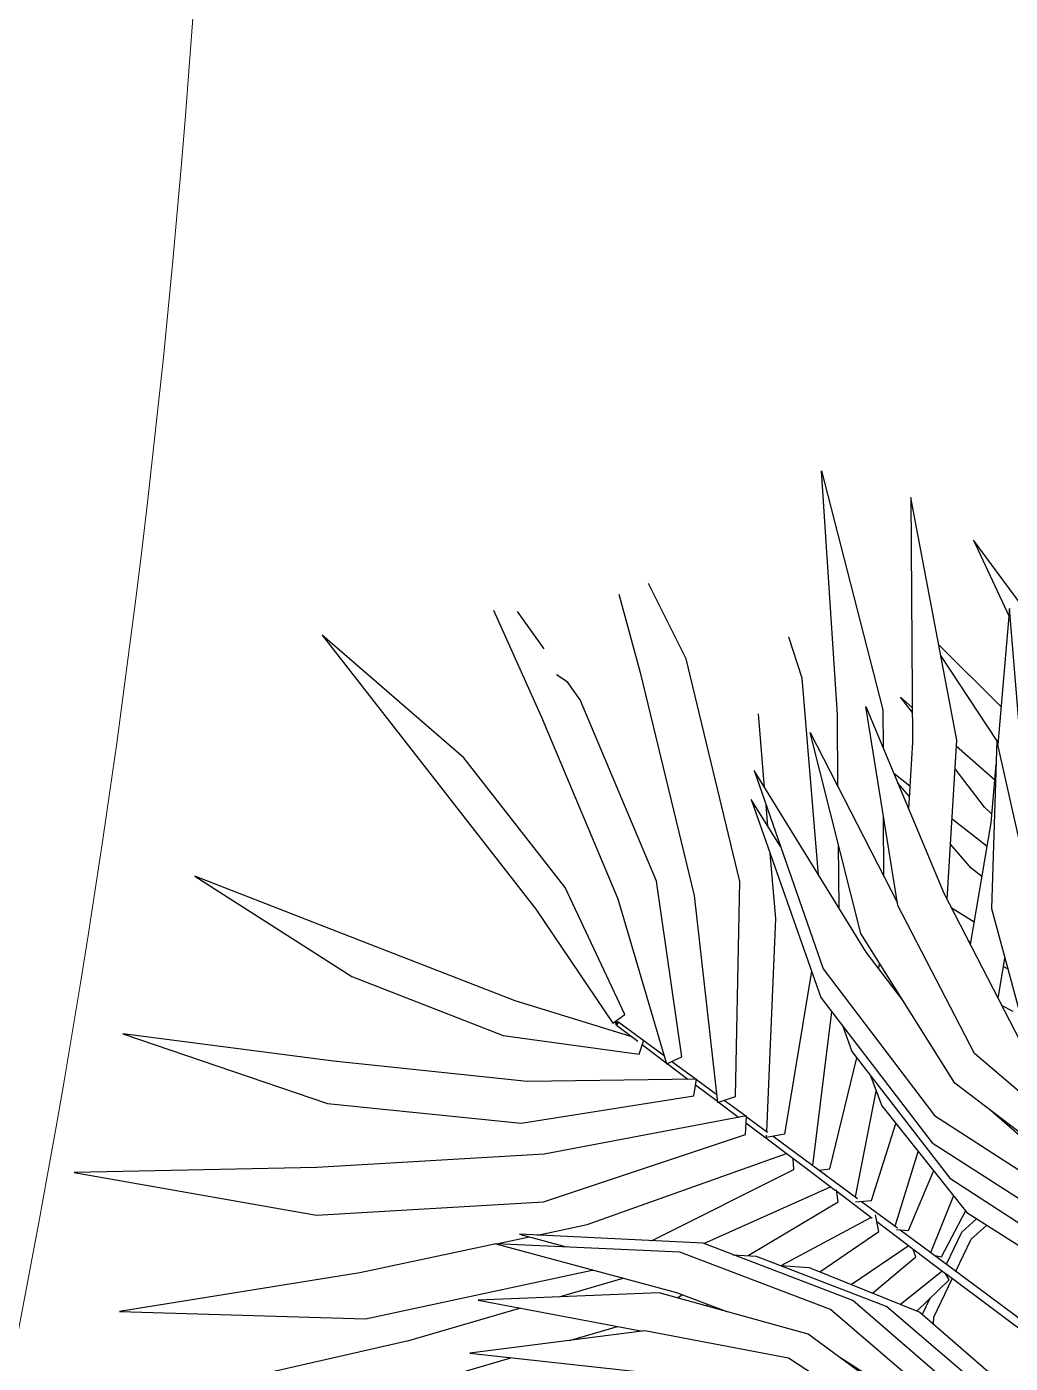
# Model space of a CAD drawing. Header units: metres. Extents: x 251860 to 269438, y 1966787 to 1972367.
# Drawn here: x 267479.17 to 267513.25, y 1969925.17 to 1969971.52 of the extents above; entities that cross this region are included whole.
import ezdxf

# ---------------------------------------------------------------- set-up
doc = ezdxf.new("R2010")
doc.units = ezdxf.units.M
doc.header["$MEASUREMENT"] = 0
doc.layers.get('0').update_dxf_attribs({"linetype": 'CONTINUOUS', "lineweight": 100})
doc.layers.add('Wall', color=7, linetype='CONTINUOUS', lineweight=20)
doc.layers.add('zelen', color=74, linetype='CONTINUOUS')

# ---------------------------------------------------------------- blocks, each defined once
blk = doc.blocks.new('z_49')
at = {"color": 67, "ltscale": 2, "true_color": 0x727430}
for p, q in [((1.172, 9.513), (0.725, 7.886)), ((1.047, 7.787), (1.172, 9.513)), ((-1.315, 9.121), (-1.19, 7.407)), ((-0.868, 7.506), (-1.315, 9.121)), ((-2.878, 8.782), (-2.262, 6.884)), ((-1.918, 7.073), (-2.878, 8.782)), ((-4.174, 8.377), (-3.151, 6.348)), ((-2.796, 6.61), (-4.174, 8.377)), ((2.303, 8.382), (1.776, 7.437)), ((2.296, 7.795), (2.426, 8.198)), ((0.725, 7.886), (0.325, 6.419)), ((0.647, 6.32), (1.047, 7.787)), ((2.174, 7.562), (2.183, 7.432)), ((3.113, 7.546), (2.653, 6.954)), ((-1.19, 7.407), (-0.79, 5.963)), ((-0.467, 6.063), (-0.868, 7.506)), ((1.776, 7.437), (0.854, 5.87)), ((2.119, 7.246), (2.182, 7.443)), ((3.009, 6.69), (3.356, 7.384)), ((-4.952, 7.274), (-3.648, 5.412)), ((-3.337, 5.709), (-4.952, 7.274)), ((1.198, 5.682), (2.119, 7.246)), ((-0.997, 5.529), (-1.918, 7.073)), ((2.653, 6.954), (1.3, 5.324)), ((-2.262, 6.884), (-1.34, 5.343)), ((1.656, 5.064), (3.009, 6.69)), ((3.431, 5.265), (5.145, 6.73)), ((5.145, 6.73), (3.717, 4.955)), ((-1.442, 5.002), (-2.796, 6.61)), ((-3.573, 4.974), (-5.288, 6.435)), ((0.325, 6.419), (-0.094, 5.218)), ((-3.151, 6.348), (-1.798, 4.745)), ((0.035, 5.178), (0.647, 6.32)), ((-0.092, 5.012), (-0.467, 6.063)), ((3.505, 5.725), (3.733, 6.051)), ((-0.79, 5.963), (-0.178, 4.854)), ((0.854, 5.87), (-0.098, 4.596)), ((2.488, 5.398), (2.999, 5.851)), ((5.441, 5.922), (3.642, 4.556)), ((3.9, 4.239), (5.441, 5.922)), ((-2.37, 4.862), (-3.337, 5.709)), ((0.04, 4.523), (1.198, 5.682)), ((2.139, 4.516), (3.505, 5.725)), ((2.557, 5.572), (1.469, 3.964)), ((1.831, 3.737), (2.557, 5.572)), ((-0.046, 4.29), (-0.997, 5.529)), ((2.326, 5.432), (1.245, 3.824)), ((2.139, 4.956), (2.326, 5.432)), ((-3.648, 5.412), (-2.035, 4.005)), ((-1.34, 5.343), (-0.182, 4.218)), ((1.3, 5.324), (-0.101, 4.007)), ((1.94, 3.881), (3.147, 5.365)), ((3.147, 5.365), (2.369, 3.78)), ((-0.094, 5.218), (0.035, 5.178)), ((-0.091, 5.179), (-0.071, 5.203)), ((-0.071, 5.203), (-0.071, 5.179)), ((-0.052, 5.179), (-0.071, 5.203)), ((2.22, 5.16), (2.366, 5.29)), ((2.9, 4.861), (3.431, 5.265)), ((5.471, 5.222), (5.106, 4.542)), ((5.11, 4.023), (5.471, 5.222)), ((-0.092, 4.932), (-0.091, 5.179)), ((-0.091, 5.179), (-0.052, 5.179)), ((-0.052, 5.179), (-0.05, 4.66)), ((0.042, 3.908), (1.656, 5.064)), ((2.352, 3.762), (3.647, 5.099)), ((3.647, 5.099), (2.698, 3.49)), ((-2.712, 4.326), (-3.573, 4.974)), ((-0.042, 3.719), (-1.442, 5.002)), ((1.582, 4.593), (2.031, 4.992)), ((3.717, 4.955), (3.437, 4.743)), ((-2.372, 4.865), (-1.736, 3.259)), ((-1.419, 3.458), (-2.372, 4.865)), ((-2.368, 4.86), (-2.136, 4.656)), ((-0.178, 4.854), (-0.057, 4.891)), ((-0.094, 4.602), (-0.092, 4.881)), ((-0.05, 4.894), (-0.051, 4.898)), ((-0.051, 4.893), (-0.05, 4.894)), ((3.859, 4.721), (3.908, 4.893)), ((3.908, 4.893), (3.897, 4.75)), ((4.119, 3.942), (4.438, 4.826)), ((4.39, 4.096), (4.508, 4.903)), ((-2.169, 4.742), (-2.006, 4.326)), ((-1.223, 3.335), (-2.169, 4.742)), ((-1.798, 4.745), (-0.185, 3.622)), ((-3.859, 4.668), (-3.131, 4.123)), ((-2.887, 4.683), (-2.207, 3.297)), ((-1.831, 3.385), (-2.887, 4.683)), ((-2.077, 4.605), (-1.724, 4.296)), ((-0.098, 4.596), (0.04, 4.523)), ((-0.095, 4.354), (-0.094, 4.593)), ((-0.05, 4.57), (-0.048, 4.294)), ((-0.044, 3.482), (1.582, 4.593)), ((3.656, 3.242), (5.165, 4.578)), ((5.165, 4.578), (4.096, 3.913)), ((-2.192, 3.281), (-3.325, 4.451)), ((-3.325, 4.451), (-2.494, 3.043)), ((2.007, 4.181), (2.474, 4.537)), ((3.642, 4.556), (3.126, 4.217)), ((3.301, 4.332), (3.306, 4.52)), ((2.49, 4.025), (2.93, 4.359)), ((3.221, 4.279), (3.256, 4.436)), ((-1.724, 4.296), (-0.1, 3.214)), ((-0.182, 4.218), (-0.046, 4.29)), ((-0.096, 4.011), (-0.095, 4.264)), ((-0.048, 4.288), (-0.047, 4.057)), ((2.67, 3.433), (3.9, 4.239)), ((3.814, 3.738), (3.853, 4.207)), ((-2.416, 4.103), (-1.923, 3.733)), ((3.556, 3.665), (3.678, 4.094)), ((-2.035, 4.005), (-2.03, 4.002)), ((-0.101, 4.007), (0.042, 3.908)), ((-0.097, 3.77), (-0.096, 4.004)), ((-0.047, 3.97), (-0.046, 3.723)), ((1.389, 4.038), (0.033, 3.337)), ((1.469, 3.964), (1.002, 2.33)), ((1.351, 2.359), (1.94, 3.881)), ((4.121, 3.943), (2.846, 3.053)), ((3.127, 2.782), (4.121, 3.943)), ((3.281, 3.428), (3.29, 3.839)), ((4.113, 3.924), (4.119, 3.941)), ((-2.681, 3.786), (-2.312, 3.509)), ((-1.489, 3.73), (-0.176, 3.071)), ((-0.185, 3.622), (-0.042, 3.719)), ((-0.046, 3.717), (-0.044, 3.473)), ((1.245, 3.824), (0.785, 2.197)), ((1.673, 3.191), (1.831, 3.737)), ((1.679, 2.376), (2.352, 3.762)), ((3.032, 3.425), (3.095, 3.711)), ((3.479, 3.53), (3.936, 3.814)), ((-0.101, 2.969), (-0.098, 3.682)), ((-0.042, 2.953), (1.2, 3.663)), ((3.547, 3.572), (3.556, 3.665)), ((-1.01, 2.028), (-1.419, 3.458)), ((-0.092, 3.45), (-0.072, 3.463)), ((1.154, 3.501), (1.018, 3.295)), ((1.779, 3.556), (1.822, 3.575)), ((2.698, 3.49), (2.02, 2.102)), ((2.463, 3.009), (3.479, 3.53)), ((-1.316, 2.054), (-1.831, 3.385)), ((-0.82, 1.911), (-1.223, 3.335)), ((0.033, 3.337), (-0.092, 3.45)), ((-0.044, 3.407), (-0.042, 2.969)), ((2.632, 3.356), (2.653, 3.107)), ((3.03, 3.3), (3.032, 3.425)), ((-1.603, 2.069), (-2.192, 3.281)), ((-1.77, 3.226), (-1.72, 3.206)), ((-1.736, 3.259), (-1.598, 2.781)), ((-1.221, 3.328), (-0.103, 2.705)), ((0.028, 2.81), (0.998, 3.224)), ((1.018, 3.295), (0.621, 1.872)), ((1.705, 3.301), (1.718, 3.308)), ((-0.176, 3.071), (-0.1, 3.138)), ((-1.67, 2.968), (-1.649, 2.958)), ((-1.144, 3.052), (-1.025, 2.872)), ((-0.103, 2.646), (-0.101, 2.969)), ((-0.042, 2.969), (-0.039, 2.441)), ((0.944, 3.031), (0.781, 2.772)), ((2.846, 3.053), (2.104, 2.105)), ((2.477, 3.017), (2.48, 3.046)), ((-1.066, 2.935), (-0.171, 2.565)), ((-1.025, 2.872), (-0.677, 1.627)), ((-0.042, 2.882), (0.028, 2.81)), ((-0.039, 2.465), (0.859, 2.896)), ((0.781, 2.772), (0.459, 1.555)), ((-0.96, 2.641), (-0.817, 2.415)), ((-0.956, 2.635), (-0.106, 2.238)), ((-0.171, 2.565), (-0.091, 2.645)), ((-0.106, 2.222), (-0.103, 2.633)), ((2.218, 2.507), (2.552, 2.678)), ((2.485, 2.644), (2.49, 2.599)), ((0.023, 2.325), (0.728, 2.572)), ((-0.817, 2.415), (-0.536, 1.35)), ((-0.074, 2.437), (0.023, 2.325)), ((-0.039, 2.396), (-0.036, 1.983)), ((1.338, 0.868), (1.351, 2.359)), ((1.59, 1.016), (1.679, 2.376)), ((2.186, 2.442), (2.206, 2.327)), ((-0.79, 2.313), (-0.165, 2.101)), ((-0.036, 2.01), (0.643, 2.251)), ((1.002, 2.33), (1.108, 0.731)), ((-0.165, 2.101), (-0.062, 2.218)), ((-0.11, 1.511), (-0.106, 2.168)), ((0.785, 2.197), (0.897, 0.609)), ((-1.525, 0.878), (-1.603, 2.069)), ((-1.305, 0.748), (-1.316, 2.054)), ((-1.103, 0.629), (-1.01, 2.028)), ((-0.711, 2.013), (-0.108, 1.804)), ((-0.054, 1.982), (0.006, 1.888)), ((0.006, 1.888), (0.584, 2.029)), ((-0.918, 0.522), (-0.82, 1.911)), ((-0.036, 1.953), (-0.033, 1.511)), ((0.621, 1.872), (0.713, 0.492)), ((1.254, 0.712), (1.348, 1.961)), ((-0.656, 1.806), (-0.149, 1.685)), ((-0.149, 1.685), (-0.108, 1.747)), ((-0.033, 1.6), (0.508, 1.742)), ((-1.313, 1.705), (-1.231, 0.612)), ((-0.677, 1.627), (-0.758, 0.419)), ((1.329, 1.713), (1.346, 1.716)), ((-0.585, 1.539), (-0.11, 1.416)), ((-0.11, 1.374), (-0.11, 1.511)), ((-0.033, 1.554), (-0.008, 1.496)), ((-0.033, 1.511), (-0.033, -0.019)), ((-0.033, 1.419), (0.287, 1.482)), ((-0.008, 1.496), (0.463, 1.573)), ((0.287, 1.482), (0.468, 1.447)), ((0.459, 1.555), (0.549, 0.386)), ((-0.544, 1.38), (-0.134, 1.314)), ((-0.134, 1.314), (-0.108, 1.374)), ((-0.11, -0.019), (-0.11, 1.371)), ((-0.033, 1.311), (0.287, 1.375)), ((0.287, 1.375), (0.476, 1.337)), ((-0.536, 1.35), (-0.614, 0.327)), ((-0.538, 1.317), (-0.536, 1.319)), ((-0.536, 1.319), (-0.369, 1.352)), ((-0.495, 1.219), (-0.11, 1.296)), ((-0.548, 1.184), (-0.495, 1.219))]:
    blk.add_line(p, q, dxfattribs=at)

msp = doc.modelspace()

# ---------------------------------------------------------------- linework, layer by layer
at = {"layer": 'Wall', "ltscale": 2}
msp.add_arc((267111.47338, 1969998.25278), 374.37944, 247.9704872, 21.632075, dxfattribs=at)

# ---------------------------------------------------------------- block references
at = {"layer": 'zelen', "xscale": 3.755249891535492, "yscale": 3.755249891535492, "zscale": 3.755249891535492, "rotation": 53.23938224766656}
msp.add_blockref('z_49', (267515.39022, 1969925.52031), dxfattribs=at)

doc.saveas('drawing.dxf')
